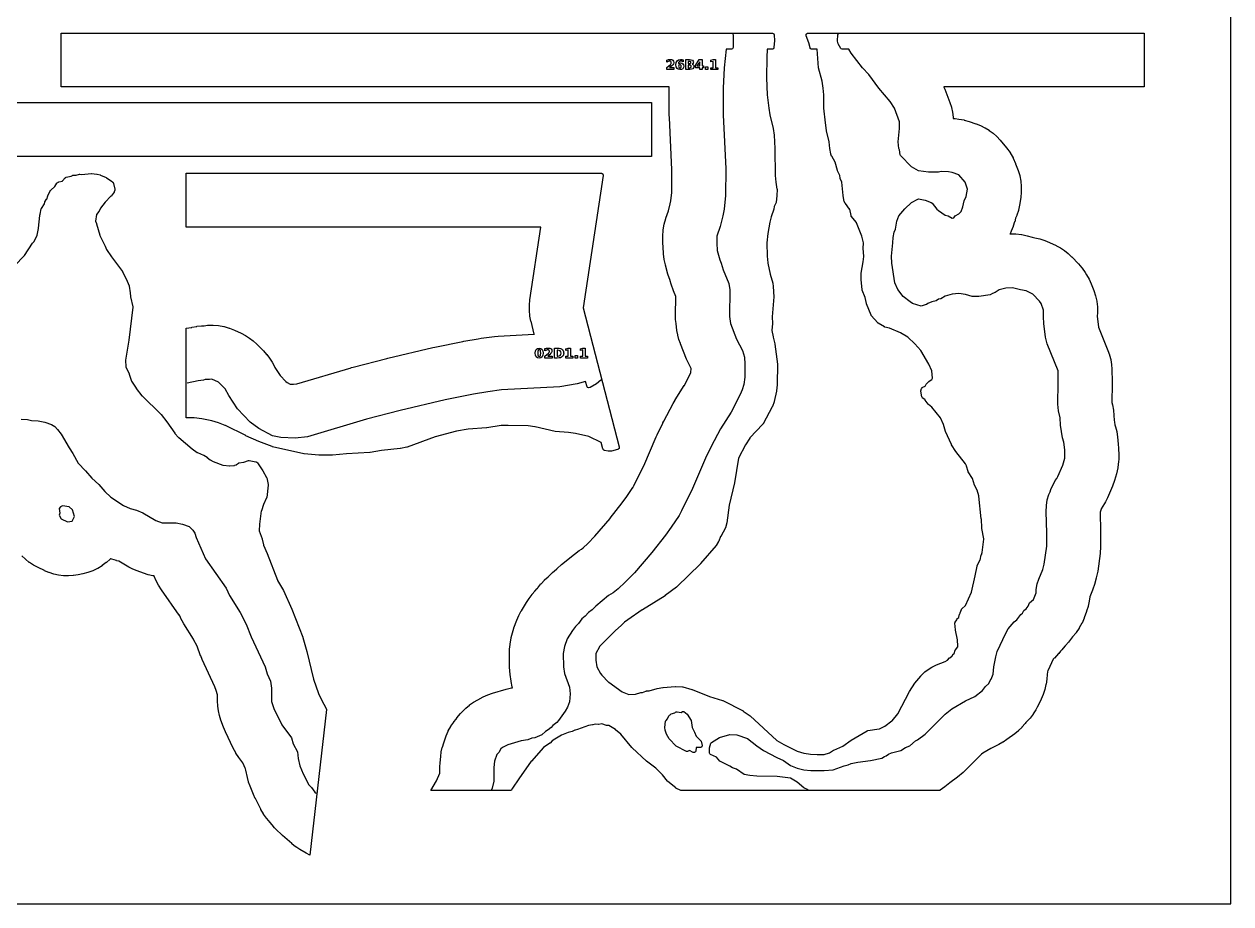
# Model space of a CAD drawing. Header units: millimetres. Extents: x 0 to 841, y 0 to 594.
# Drawn here: x 392.9 to 841, y 0 to 326.8 of the extents above; entities that cross this region are included whole.
import ezdxf

# ---------------------------------------------------------------- set-up
doc = ezdxf.new("R2010")
doc.units = ezdxf.units.MM
for name, color, linetype in [('CUT', 1, 'Continuous'), ('ENGRAVE', 5, 'Continuous'), ('SHEET_EDGE_DO_NOT_CUT', 8, 'Continuous')]:
    doc.layers.add(name, color=color, linetype=linetype)

msp = doc.modelspace()

# ---------------------------------------------------------------- linework, layer by layer
at = {"layer": 'CUT'}
for points in [[(634.93, 43.02), (634.89, 43.05), (634.84, 43.08), (631.9, 45.45), (631.85, 45.49), (631.82, 45.53), (629.94, 47.92), (629.92, 47.94), (627.48, 50.35), (627.45, 50.37), (624.05, 53.05), (624.02, 53.07), (618.65, 57.98), (618.6, 58.03), (614.42, 63.03), (614.42, 63.04), (614.41, 63.05), (612.47, 64.7), (612.46, 64.71), (612.45, 64.71), (609.96, 66.24), (609.95, 66.25), (609.94, 66.25), (609.25, 66.29), (609.2, 66.29), (609.16, 66.3), (609.12, 66.31), (607.46, 66.86), (607.45, 66.86), (607.44, 66.86), (606.36, 66.68), (606.3, 66.67), (606.24, 66.67), (604.96, 66.75), (604.95, 66.75), (604.94, 66.75), (604.07, 66.48), (604.03, 66.47), (603.98, 66.46), (602.47, 66.28), (602.45, 66.28), (602.44, 66.27), (598.41, 64.74), (598.37, 64.73), (598.32, 64.72), (597.46, 64.57), (597.45, 64.57), (597.44, 64.56), (596.46, 64.09), (596.42, 64.07), (596.38, 64.06), (594.94, 63.67), (594.91, 63.66), (592.44, 62.65), (592.41, 62.63), (589.97, 61.21), (589.95, 61.2), (589.03, 60.55), (589.02, 60.54), (589.01, 60.53), (588.23, 59.72), (588.19, 59.69), (588.15, 59.66), (585.81, 58.05), (585.8, 58.04), (585.79, 58.03), (581.24, 53.03), (581.22, 53.01), (576.54, 46.45), (576.54, 46.44), (574.29, 43.04), (574.28, 43.02), (573.8, 42.12), (543.91, 42.12), (546.03, 45.72), (546.04, 45.74), (547.28, 48.61), (547.29, 48.62), (547.29, 48.64), (547.3, 50.83), (547.31, 50.85), (547.38, 52.37), (547.38, 52.39), (547.57, 54.69), (547.58, 54.71), (547.8, 56.42), (547.81, 56.46), (548.18, 58.13), (548.19, 58.17), (548.7, 59.82), (548.71, 59.84), (549.63, 62.37), (549.64, 62.39), (550.39, 64.18), (550.41, 64.22), (551.33, 65.92), (551.36, 65.96), (552.44, 67.55), (552.47, 67.59), (553.29, 68.58), (553.31, 68.6), (553.58, 69.03), (553.61, 69.08), (554.88, 70.69), (554.92, 70.73), (556.36, 72.22), (556.38, 72.23), (556.88, 72.7), (556.9, 72.72), (558.27, 73.87), (558.31, 73.9), (559.77, 74.92), (559.81, 74.95), (561.37, 75.84), (561.39, 75.85), (563.34, 76.85), (563.36, 76.86), (565.04, 77.62), (565.09, 77.63), (566.83, 78.23), (566.85, 78.24), (571.84, 79.7), (571.87, 79.7), (573.92, 80.19), (573.94, 80.19), (574.24, 80.24), (574.25, 80.25), (574.24, 80.26), (574.14, 80.59), (574.13, 80.64), (573.73, 82.65), (573.72, 82.68), (573.36, 85.17), (573.36, 85.21), (573.15, 87.87), (573.15, 87.91), (573.11, 92.87), (573.11, 92.89), (573.17, 94.62), (573.17, 94.67), (573.38, 96.38), (573.39, 96.41), (573.8, 98.87), (573.81, 98.89), (574.2, 100.68), (574.21, 100.72), (574.76, 102.47), (574.77, 102.49), (575.82, 105.33), (575.83, 105.36), (576.58, 107.12), (576.6, 107.16), (577.52, 108.84), (577.54, 108.86), (579.43, 111.96), (579.44, 111.98), (580.43, 113.44), (580.45, 113.46), (581.56, 114.96), (581.58, 114.98), (582.49, 116.12), (582.52, 116.15), (583.46, 117.16), (583.48, 117.19), (583.65, 117.42), (583.66, 117.44), (584.82, 118.91), (584.85, 118.94), (586.13, 120.28), (586.16, 120.32), (587.49, 121.47), (587.51, 121.49), (587.67, 121.66), (587.69, 121.68), (589.05, 123.04), (589.09, 123.07), (590.58, 124.28), (590.6, 124.3), (590.61, 124.31), (590.62, 124.32), (590.63, 124.32), (590.8, 124.5), (590.82, 124.52), (592.44, 126), (592.46, 126.02), (597.23, 129.94), (597.26, 129.96), (598.96, 131.22), (598.99, 131.23), (599.81, 131.77), (599.83, 131.79), (600.45, 132.28), (600.46, 132.29), (602.19, 133.87), (602.2, 133.88), (604.83, 136.54), (604.84, 136.55), (610.49, 143.2), (610.5, 143.21), (615.02, 148.97), (615.02, 148.98), (616.72, 151.33), (616.72, 151.34), (618.98, 154.67), (618.99, 154.7), (619.23, 155.13), (619.23, 155.14), (622.96, 162.71), (622.96, 162.72), (627.58, 173.44), (627.58, 173.45), (627.95, 174.24), (627.95, 174.25), (630.06, 178.62), (630.07, 178.63), (630.42, 179.31), (630.42, 179.32), (633.89, 185.83), (633.9, 185.84), (634.66, 187.15), (634.67, 187.17), (638.05, 192.5), (638.07, 192.52), (640.52, 197.34), (640.52, 197.35), (640.52, 197.36), (640.54, 198.9), (640.54, 198.91), (640.53, 198.92), (639.57, 200.85), (639.56, 200.87), (638.89, 202.36), (638.88, 202.37), (636.59, 208.08), (636.58, 208.1), (636.03, 209.65), (636.02, 209.69), (635.61, 211.28), (635.6, 211.32), (635.32, 212.94), (635.31, 212.96), (634.97, 215.61), (634.97, 215.63), (634.83, 217.07), (634.83, 217.11), (634.8, 218.56), (634.8, 218.58), (634.93, 225.58), (634.93, 225.59), (634.92, 225.6), (634.02, 227.74), (634.01, 227.77), (633.17, 230.2), (633.16, 230.24), (632.83, 231.45), (632.82, 231.48), (632.79, 231.55), (632.78, 231.58), (631.98, 233.85), (631.97, 233.88), (631.01, 237.31), (631.01, 237.34), (630.56, 239.32), (630.55, 239.37), (630.31, 241.4), (630.31, 241.42), (630.13, 244.06), (630.13, 244.08), (630.09, 245.41), (630.09, 245.42), (630.09, 248.05), (630.09, 248.08), (630.22, 250.27), (630.22, 250.32), (630.59, 252.47), (630.6, 252.52), (631.21, 254.63), (631.22, 254.66), (632.18, 257.4), (632.18, 257.42), (632.82, 259.97), (632.82, 259.98), (633.06, 261.13), (633.06, 261.16), (633.39, 264.23), (633.39, 264.26), (633.47, 272.66), (633.47, 272.67), (632.51, 292.05), (632.51, 292.06), (632.48, 292.96), (632.48, 292.97), (632.44, 302.94), (632.44, 302.95), (632.45, 303.43), (632.45, 303.44), (632.44, 303.44), (406.62, 303.44), (406.62, 323.44), (670.59, 323.44), (670.65, 323.44), (670.7, 323.43), (670.75, 323.41), (671.01, 323.32), (671.06, 323.3), (671.11, 323.28), (671.15, 323.25), (671.19, 323.22), (671.23, 323.18), (671.26, 323.14), (671.29, 323.1), (671.32, 323.06), (671.34, 323.02), (671.36, 322.97), (671.39, 322.86), (671.41, 322.82), (671.42, 322.77), (671.42, 322.72), (671.51, 320.69), (671.51, 320.64), (671.33, 318.07), (671.33, 318.02), (671.32, 317.98), (671.31, 317.93), (671.29, 317.89), (671.27, 317.85), (671.24, 317.81), (671.18, 317.73), (671.15, 317.69), (671.12, 317.65), (671.08, 317.62), (671.04, 317.59), (670.99, 317.56), (670.87, 317.51), (670.83, 317.49), (670.79, 317.47), (670.75, 317.46), (670.7, 317.46), (670.66, 317.46), (668.84, 317.44), (668.83, 317.44), (668.82, 317.43), (668.64, 314.35), (668.64, 314.34), (668.6, 306.9), (668.6, 306.89), (668.84, 300.57), (668.84, 300.55), (669.41, 295.56), (669.41, 295.55), (669.84, 293.04), (669.84, 293.02), (670.99, 288.09), (671, 288.05), (671.37, 285.53), (671.37, 285.49), (671.66, 280.54), (671.66, 280.51), (671.73, 270.57), (671.73, 270.55), (671.99, 268.07), (671.99, 268.05), (672.46, 265.52), (672.47, 265.47), (672.47, 265.42), (672.46, 263.03), (672.46, 262.97), (672.19, 260.66), (672.18, 260.61), (672.17, 260.56), (672.15, 260.51), (671.47, 259.04), (671.47, 259.03), (671.46, 259.02), (671.3, 258.08), (671.29, 258.04), (671.28, 258), (670.31, 255.23), (670.3, 255.2), (669.82, 253.18), (669.82, 253.17), (669.01, 249.03), (669, 249), (668.72, 245.54), (668.72, 245.51), (668.78, 240.57), (668.79, 240.55), (669.07, 238.07), (669.08, 238.05), (669.95, 233.92), (669.95, 233.9), (670.92, 230.58), (670.93, 230.54), (670.93, 230.5), (671.08, 229.4), (671.08, 229.36), (671.28, 225.52), (671.28, 225.45), (670.61, 218.09), (670.61, 218.05), (670.73, 215.53), (670.73, 215.47), (670.57, 213.06), (670.57, 213.04), (670.57, 213.03), (670.99, 210.57), (671, 210.55), (671.66, 208.02), (671.68, 207.96), (672.59, 200.53), (672.59, 200.46), (672.56, 192.91), (672.56, 192.84), (672.25, 190.53), (672.24, 190.49), (671.38, 186.6), (671.36, 186.54), (670.73, 184.73), (670.71, 184.69), (670.7, 184.66), (667.28, 178.34), (667.26, 178.3), (667.23, 178.27), (667.21, 178.24), (662.36, 173.05), (662.35, 173.04), (662.34, 173.03), (660.73, 170.54), (660.72, 170.51), (658.18, 165.55), (658.17, 165.54), (658.17, 165.53), (656.64, 156.4), (656.63, 156.37), (654.71, 148.07), (654.71, 148.05), (653.88, 141.59), (653.87, 141.55), (653.86, 141.51), (653.34, 139.72), (653.32, 139.67), (653.29, 139.62), (651.55, 136.5), (651.53, 136.47), (650.83, 134.71), (650.82, 134.67), (650.8, 134.64), (649.89, 133.16), (649.87, 133.12), (649.84, 133.09), (644.07, 126.4), (644.05, 126.37), (635.25, 117.72), (635.2, 117.67), (630.98, 114.5), (630.94, 114.47), (622.46, 109.23), (622.45, 109.22), (617.1, 105.54), (617.09, 105.54), (615.85, 104.66), (615.84, 104.65), (615.83, 104.64), (614.59, 103.38), (614.55, 103.35), (612.45, 101.6), (612.43, 101.58), (606.61, 95.55), (606.6, 95.54), (606.6, 95.53), (605.25, 93.05), (605.24, 93.04), (605.24, 93.03), (605.14, 90.56), (605.14, 90.54), (605.15, 90.53), (605.61, 88.05), (605.61, 88.04), (605.62, 88.03), (606.96, 85.57), (606.96, 85.56), (606.97, 85.55), (607.43, 84.98), (607.45, 84.96), (609.94, 82.34), (609.95, 82.34), (609.96, 82.33), (614.94, 78.72), (614.95, 78.72), (614.96, 78.71), (617.44, 77.79), (617.45, 77.78), (617.46, 77.78), (619.94, 77.86), (619.95, 77.86), (619.96, 77.86), (621.9, 78.47), (621.94, 78.48), (621.98, 78.48), (622.02, 78.49), (622.44, 78.51), (622.45, 78.51), (622.46, 78.51), (623.79, 79.05), (623.83, 79.07), (623.88, 79.08), (623.93, 79.09), (624.96, 79.17), (624.97, 79.17), (624.98, 79.18), (627.96, 80.04), (628.01, 80.05), (630.08, 80.43), (630.13, 80.43), (634.66, 80.75), (634.72, 80.75), (637.39, 80.61), (637.45, 80.61), (637.51, 80.59), (640.87, 79.59), (640.91, 79.58), (647.43, 77.09), (647.45, 77.08), (652.23, 75.55), (652.27, 75.54), (652.31, 75.52), (659.87, 71.68), (659.93, 71.64), (662.46, 69.88), (662.51, 69.84), (672.43, 60.73), (672.44, 60.72), (672.45, 60.71), (674.95, 59.25), (674.97, 59.24), (679.96, 56.76), (679.97, 56.75), (679.98, 56.75), (682.46, 56), (682.49, 55.99), (684.92, 55.62), (684.94, 55.61), (687.42, 55.47), (687.45, 55.47), (689.94, 55.54), (689.95, 55.54), (689.97, 55.54), (691.9, 56.08), (691.91, 56.08), (691.92, 56.09), (693.48, 57.04), (693.54, 57.07), (696.93, 58.55), (696.94, 58.55), (696.95, 58.56), (699.96, 60.8), (700.01, 60.83), (705.99, 64.28), (706.03, 64.3), (706.07, 64.32), (706.11, 64.33), (706.16, 64.34), (710.45, 65.03), (710.46, 65.03), (710.47, 65.03), (712.45, 65.97), (712.47, 65.98), (712.48, 65.98), (715.16, 68.03), (715.17, 68.04), (715.18, 68.05), (717.28, 70.53), (717.29, 70.54), (717.3, 70.55), (721.61, 78.9), (721.64, 78.94), (723.59, 81.93), (723.63, 81.97), (725.87, 84.64), (725.9, 84.67), (727.42, 86.2), (727.45, 86.24), (727.49, 86.27), (729.96, 87.93), (730.01, 87.96), (731.69, 88.82), (731.75, 88.85), (734.94, 90.02), (734.95, 90.02), (734.96, 90.03), (735.77, 90.52), (735.78, 90.53), (735.79, 90.54), (736.5, 91.36), (736.55, 91.4), (736.59, 91.44), (737.44, 92.04), (737.45, 92.05), (737.46, 92.06), (737.77, 92.6), (737.8, 92.63), (737.82, 92.67), (737.86, 92.7), (737.89, 92.73), (738.27, 93.03), (738.28, 93.04), (738.28, 93.05), (738.66, 94.19), (738.68, 94.23), (738.7, 94.28), (738.73, 94.32), (739.6, 95.53), (739.61, 95.54), (739.61, 95.55), (739.63, 95.82), (739.63, 95.85), (739.51, 98), (739.51, 98.03), (738.78, 101.72), (738.77, 101.77), (738.56, 104.31), (738.55, 104.36), (738.56, 104.41), (738.57, 104.46), (738.58, 104.5), (738.6, 104.55), (738.62, 104.59), (738.64, 104.64), (739.26, 105.53), (739.26, 105.54), (739.27, 105.55), (739.38, 105.91), (739.39, 105.96), (739.42, 106), (739.44, 106.05), (739.47, 106.08), (739.5, 106.12), (739.54, 106.15), (739.58, 106.18), (739.94, 106.42), (739.95, 106.43), (739.95, 106.44), (740.24, 107.56), (740.25, 107.61), (740.28, 107.66), (740.3, 107.71), (740.52, 108.03), (740.53, 108.04), (740.53, 108.05), (740.95, 109.34), (740.97, 109.38), (740.99, 109.43), (741.01, 109.47), (741.04, 109.51), (741.08, 109.55), (742.44, 110.84), (742.45, 110.85), (742.45, 110.86), (744.69, 115.78), (744.7, 115.79), (744.7, 115.81), (746.1, 121.88), (746.1, 121.89), (746.74, 125.43), (746.75, 125.48), (746.76, 125.52), (746.78, 125.57), (747.84, 127.63), (747.85, 127.64), (747.85, 127.66), (748.33, 129.62), (748.34, 129.66), (748.35, 129.69), (748.7, 130.53), (748.7, 130.54), (748.71, 130.55), (749.3, 135.53), (749.3, 135.54), (749.3, 135.55), (748.54, 139.47), (748.53, 139.54), (748.34, 143.04), (748.33, 143.06), (747.45, 151.5), (747.45, 151.52), (747.45, 151.53), (746.78, 153.71), (746.77, 153.72), (746.77, 153.73), (745.83, 155.5), (745.81, 155.54), (745.79, 155.59), (745.06, 158.03), (745.06, 158.04), (745.05, 158.05), (743.48, 160.45), (743.46, 160.49), (743.44, 160.54), (743.42, 160.58), (742.84, 162.64), (742.84, 162.65), (742.83, 162.66), (742.45, 163.4), (742.45, 163.41), (742.44, 163.42), (738.84, 167.98), (738.81, 168.03), (737.3, 170.55), (737.27, 170.6), (735.01, 175.43), (734.99, 175.48), (734.98, 175.52), (734.35, 178.03), (734.34, 178.04), (734.34, 178.05), (733.2, 180.53), (733.19, 180.54), (733.19, 180.55), (729.97, 184.45), (729.96, 184.46), (729.95, 184.47), (728.67, 185.48), (728.64, 185.51), (728.6, 185.54), (728.57, 185.58), (727.46, 187.15), (727.45, 187.16), (727.44, 187.17), (726.57, 187.86), (726.53, 187.89), (726.5, 187.92), (726.48, 187.96), (726.45, 187.99), (726.35, 188.17), (726.33, 188.21), (726.31, 188.25), (726.29, 188.29), (726.28, 188.34), (725.92, 190.4), (725.91, 190.45), (725.91, 190.51), (725.92, 190.56), (725.93, 190.61), (726.15, 191.44), (726.17, 191.49), (726.19, 191.53), (726.21, 191.58), (726.24, 191.62), (726.27, 191.65), (726.42, 191.8), (726.45, 191.84), (726.49, 191.87), (726.53, 191.89), (726.57, 191.92), (727.44, 192.31), (727.45, 192.31), (727.46, 192.32), (727.91, 193.06), (727.94, 193.11), (727.98, 193.15), (728.88, 194.05), (728.91, 194.08), (728.95, 194.11), (729.94, 194.78), (729.95, 194.79), (729.96, 194.8), (730.23, 195.24), (730.24, 195.25), (730.24, 195.26), (729.95, 198.03), (729.95, 198.04), (729.95, 198.05), (728.85, 200.51), (728.84, 200.53), (725.9, 205.53), (725.9, 205.54), (725.89, 205.55), (723.66, 208.04), (723.65, 208.06), (721.1, 210.53), (721.1, 210.54), (721.09, 210.55), (718.38, 212.11), (718.34, 212.12), (714.22, 213.79), (714.19, 213.8), (712.49, 214.26), (712.44, 214.27), (712.4, 214.29), (712.37, 214.31), (709.98, 215.68), (709.94, 215.71), (709.89, 215.75), (709.85, 215.79), (707.49, 218.54), (707.46, 218.59), (707.43, 218.63), (707.41, 218.68), (705.69, 222.93), (705.67, 222.97), (705.66, 223.02), (705.23, 225.25), (705.22, 225.27), (705.22, 225.28), (704.12, 228.01), (704.1, 228.06), (704.09, 228.11), (704.09, 228.15), (703.76, 231.74), (703.76, 231.78), (703.72, 234.23), (703.72, 234.28), (703.73, 234.33), (704.51, 238.44), (704.52, 238.47), (704.69, 240.52), (704.69, 240.53), (704.69, 240.54), (704.5, 243.42), (704.5, 243.48), (704.59, 245.55), (704.59, 245.56), (704.58, 245.57), (704.01, 248.03), (704.01, 248.04), (704.01, 248.05), (702.03, 253.03), (702.03, 253.04), (702.02, 253.05), (700.06, 255.45), (700.04, 255.48), (700.01, 255.53), (699.99, 255.57), (699.97, 255.61), (699.96, 255.66), (699.45, 258.03), (699.45, 258.04), (699.44, 258.05), (697.88, 260.1), (697.85, 260.13), (697.83, 260.16), (697.5, 260.77), (697.48, 260.81), (697.47, 260.86), (697.45, 260.91), (697, 263.06), (696.99, 263.12), (696.59, 268.03), (696.59, 268.04), (696.58, 268.05), (695.96, 269.47), (695.95, 269.52), (695.93, 269.57), (695.92, 269.62), (695.82, 270.53), (695.82, 270.54), (695.82, 270.55), (694.97, 272.31), (694.95, 272.35), (694.94, 272.39), (694.04, 275.53), (694.04, 275.54), (694.03, 275.55), (692.77, 277.71), (692.75, 277.75), (692.73, 277.79), (692.47, 278.52), (692.45, 278.55), (692.44, 278.59), (692.05, 280.56), (692.05, 280.61), (691.82, 283.05), (691.81, 283.09), (690.81, 287.2), (690.8, 287.25), (690.44, 290.06), (690.44, 290.07), (689.91, 295.53), (689.9, 295.58), (689.9, 300.51), (689.89, 300.54), (689.64, 303.02), (689.64, 303.04), (689.19, 305.55), (689.19, 305.57), (687.89, 310.5), (687.88, 310.54), (687.87, 310.59), (687.32, 317.43), (687.32, 317.44), (687.31, 317.44), (685.45, 317.45), (685.4, 317.45), (685.36, 317.45), (685.32, 317.46), (685.27, 317.48), (685.11, 317.54), (685.07, 317.55), (685.03, 317.58), (684.99, 317.6), (684.96, 317.63), (684.92, 317.66), (684.88, 317.71), (684.85, 317.74), (684.82, 317.78), (684.8, 317.83), (684.78, 317.87), (684.76, 317.92), (684.25, 319.82), (684.24, 319.84), (683.31, 322.41), (683.3, 322.46), (683.29, 322.51), (683.28, 322.55), (683.28, 322.6), (683.29, 322.8), (683.3, 322.85), (683.31, 322.9), (683.32, 322.95), (683.34, 323), (683.37, 323.04), (683.43, 323.14), (683.46, 323.18), (683.49, 323.22), (683.53, 323.26), (683.58, 323.29), (683.64, 323.33), (683.69, 323.36), (683.73, 323.38), (683.78, 323.39), (683.82, 323.41), (683.96, 323.43), (684.01, 323.44), (684.06, 323.44), (808.84, 323.44), (808.84, 303.43), (734.41, 303.43), (734.39, 303.43), (734.4, 303.42), (734.74, 302.64), (734.75, 302.62), (736.63, 297.64), (736.64, 297.62), (737.21, 295.89), (737.22, 295.85), (737.62, 294.08), (737.63, 294.04), (737.86, 292.24), (737.87, 292.19), (737.88, 291.79), (737.88, 291.78), (737.89, 291.78), (738.67, 291.7), (738.68, 291.7), (739.99, 291.53), (740.01, 291.52), (741.93, 291.18), (741.97, 291.17), (743.84, 290.64), (743.87, 290.63), (746.34, 289.8), (746.36, 289.79), (748.04, 289.13), (748.08, 289.12), (749.68, 288.32), (749.72, 288.29), (751.24, 287.35), (751.28, 287.33), (752.7, 286.25), (752.74, 286.22), (754.06, 285.02), (754.09, 284.99), (755.3, 283.66), (755.32, 283.64), (757.64, 280.86), (757.66, 280.84), (758.99, 279.04), (759.02, 278.99), (760.13, 277.07), (760.15, 277.02), (761.05, 274.97), (761.06, 274.95), (761.97, 272.47), (761.98, 272.45), (762.58, 270.53), (762.59, 270.48), (762.99, 268.51), (762.99, 268.46), (763.19, 266.47), (763.19, 266.42), (763.18, 264.41), (763.17, 264.36), (762.95, 262.36), (762.95, 262.33), (762.5, 259.55), (762.49, 259.53), (762.09, 257.65), (762.08, 257.6), (761.5, 255.78), (761.49, 255.73), (761.06, 254.75), (761.06, 254.74), (761.06, 254.73), (760.72, 253.35), (760.71, 253.31), (760.15, 251.68), (760.14, 251.66), (759.44, 249.88), (759.43, 249.86), (758.99, 248.86), (758.98, 248.85), (758.99, 248.85), (759, 248.85), (759.02, 248.85), (761.13, 248.84), (761.19, 248.84), (763.27, 248.6), (763.32, 248.59), (765.38, 248.13), (765.41, 248.12), (767.24, 247.61), (767.27, 247.6), (768.2, 247.45), (768.23, 247.44), (770.06, 247.05), (770.11, 247.04), (771.88, 246.47), (771.93, 246.45), (773.65, 245.72), (773.67, 245.71), (776.17, 244.5), (776.19, 244.49), (777.72, 243.67), (777.75, 243.64), (779.2, 242.69), (779.23, 242.67), (780.58, 241.59), (780.62, 241.56), (781.88, 240.36), (781.89, 240.35), (784.37, 237.76), (784.39, 237.74), (785.71, 236.22), (785.74, 236.18), (786.89, 234.54), (786.91, 234.51), (787.43, 233.68), (787.44, 233.66), (788.35, 232.06), (788.37, 232.02), (789.12, 230.34), (789.13, 230.32), (790.1, 227.84), (790.1, 227.82), (790.75, 225.89), (790.76, 225.84), (791.2, 223.86), (791.2, 223.81), (791.43, 221.81), (791.44, 221.75), (791.46, 219.72), (791.46, 219.69), (791.39, 218.14), (791.39, 218.12), (791.43, 217.29), (791.43, 217.27), (791.81, 214.28), (791.81, 214.27), (791.81, 214.26), (795.34, 205.58), (795.35, 205.56), (795.94, 203.89), (795.95, 203.85), (796.39, 202.15), (796.4, 202.1), (796.68, 200.37), (796.68, 200.32), (796.81, 198.56), (796.81, 198.54), (796.92, 194.07), (796.92, 194.06), (796.92, 193.17), (796.92, 193.15), (796.79, 186.25), (796.79, 186.24), (796.79, 186.22), (797.01, 185.35), (797.01, 185.32), (797.39, 183.38), (797.4, 183.33), (797.58, 181.36), (797.58, 181.34), (797.64, 179.74), (797.64, 179.71), (797.76, 178.97), (797.76, 178.96), (797.96, 177.95), (797.97, 177.92), (798.17, 177.24), (798.18, 177.22), (798.63, 175.42), (798.64, 175.37), (798.92, 173.54), (798.92, 173.52), (799.21, 170.78), (799.21, 170.76), (799.31, 169.29), (799.31, 169.27), (799.39, 166.72), (799.39, 166.7), (799.36, 165), (799.36, 164.98), (799.33, 164.41), (799.33, 164.38), (799.06, 162.08), (799.05, 162.02), (798.51, 159.76), (798.5, 159.73), (797.76, 157.26), (797.75, 157.23), (797.01, 155.19), (797, 155.17), (795.17, 150.87), (795.16, 150.85), (794.46, 149.37), (794.45, 149.36), (794.11, 148.72), (794.1, 148.69), (792.89, 146.71), (792.87, 146.67), (792.87, 146.67), (792.85, 146.65), (792.85, 146.64), (792.84, 146.62), (792.83, 146.6), (792.43, 145.44), (792.43, 145.43), (792.43, 145.42), (792.64, 138.46), (792.64, 138.45), (792.65, 137.72), (792.65, 137.71), (792.61, 132.73), (792.61, 132.7), (792.44, 130.19), (792.43, 130.16), (791.55, 123.58), (791.54, 123.55), (791.04, 121.06), (791.03, 121.03), (790.51, 119.09), (790.5, 119.06), (789.63, 116.52), (789.62, 116.49), (788.58, 114.03), (788.58, 114.02), (788.58, 114), (788.42, 112.48), (788.41, 112.43), (788.03, 110.57), (788.01, 110.52), (787.44, 108.69), (787.44, 108.66), (786.54, 106.21), (786.53, 106.18), (785.73, 104.3), (785.71, 104.25), (784.73, 102.48), (784.7, 102.43), (783.54, 100.77), (783.51, 100.73), (782.19, 99.21), (782.18, 99.2), (781.47, 98.21), (781.46, 98.19), (780.7, 97.23), (780.69, 97.21), (779.63, 95.97), (779.6, 95.94), (779.51, 95.85), (779.51, 95.85), (779.5, 95.84), (779.41, 95.71), (779.38, 95.67), (778.2, 94.31), (778.17, 94.28), (777.73, 93.85), (777.71, 93.83), (777.06, 93.02), (777.04, 93), (775.48, 91.28), (775.44, 91.24), (775.04, 90.89), (775.03, 90.88), (775.03, 90.87), (773.1, 86.84), (773.09, 86.83), (773.09, 86.82), (772.79, 85.29), (772.79, 85.26), (772.63, 83.49), (772.63, 83.46), (772.36, 81.57), (772.35, 81.52), (771.91, 79.68), (771.9, 79.63), (771.27, 77.83), (771.26, 77.8), (770.56, 76.06), (770.55, 76.04), (769.82, 74.44), (769.8, 74.4), (769.05, 73.07), (769.04, 73.06), (768.57, 72.11), (768.54, 72.07), (767.58, 70.53), (767.55, 70.49), (766.45, 69.04), (766.42, 69), (765.17, 67.65), (765.16, 67.64), (764.92, 67.4), (764.9, 67.38), (764.57, 66.96), (764.56, 66.95), (763.42, 65.6), (763.39, 65.57), (762.13, 64.34), (762.1, 64.31), (760.73, 63.19), (760.72, 63.18), (757.87, 61.06), (757.85, 61.05), (756.4, 60.06), (756.36, 60.03), (754.82, 59.18), (754.8, 59.17), (751.89, 57.73), (751.88, 57.72), (748.85, 55.97), (748.84, 55.97), (748.84, 55.96), (748.37, 55.58), (748.35, 55.56), (741.56, 48.83), (741.54, 48.81), (739.53, 47.07), (739.51, 47.05), (736.7, 44.93), (736.68, 44.91), (735.37, 44.02), (735.35, 44), (734.75, 43.5), (734.73, 43.48), (733.1, 42.23), (733.06, 42.2), (732.93, 42.12), (636.72, 42.12), (634.93, 43.02)], [(607.11, 271.41), (607.16, 271.41), (607.21, 271.4), (607.35, 271.38), (607.39, 271.37), (607.44, 271.35), (607.48, 271.33), (607.52, 271.31), (607.57, 271.28), (607.61, 271.25), (607.65, 271.21), (607.68, 271.17), (607.72, 271.13), (607.74, 271.08), (607.83, 270.91), (607.85, 270.86), (607.87, 270.81), (607.88, 270.76), (607.89, 270.71), (607.89, 270.66), (607.88, 270.61), (600.48, 221.42), (600.48, 221.41), (600.48, 221.4), (613.84, 169.72), (613.85, 169.67), (613.86, 169.62), (613.86, 169.47), (613.86, 169.42), (613.86, 169.37), (613.85, 169.32), (613.83, 169.27), (613.81, 169.22), (613.8, 169.17), (613.77, 169.13), (613.75, 169.09), (613.72, 169.06), (613.69, 169.02), (613.65, 168.99), (613.44, 168.83), (613.4, 168.8), (613.35, 168.77), (613.3, 168.75), (613.25, 168.74), (610.96, 168.19), (610.9, 168.18), (610.85, 168.18), (609.9, 168.16), (609.85, 168.16), (609.8, 168.17), (608.37, 168.45), (608.32, 168.46), (608.27, 168.48), (608.23, 168.5), (608.18, 168.53), (608.1, 168.59), (608.06, 168.62), (608.03, 168.65), (607.99, 168.69), (607.96, 168.73), (607.9, 168.84), (607.87, 168.88), (607.85, 168.93), (607.84, 168.98), (607.21, 171.39), (607.21, 171.41), (607.19, 171.41), (602.59, 173.56), (602.58, 173.56), (602.57, 173.57), (597.61, 174.78), (597.59, 174.78), (595.08, 175.13), (595.06, 175.13), (590.13, 175.43), (590.08, 175.44), (590.04, 175.44), (582.61, 177.19), (582.59, 177.2), (580.12, 177.55), (580.09, 177.56), (572.58, 177.75), (572.56, 177.75), (570.08, 177.64), (570.05, 177.64), (564.69, 176.8), (564.65, 176.79), (557.74, 176.29), (557.72, 176.28), (553.46, 175.57), (553.44, 175.56), (545.56, 173.43), (545.53, 173.43), (535.13, 169.61), (535.08, 169.6), (535.04, 169.59), (532.62, 169.18), (532.59, 169.18), (525.59, 168.44), (525.57, 168.43), (521.35, 167.63), (521.28, 167.62), (512.6, 167.17), (512.59, 167.17), (507.39, 166.67), (507.35, 166.66), (502.36, 166.63), (502.31, 166.63), (496.82, 167.17), (496.76, 167.18), (485.07, 169.82), (485, 169.84), (480.08, 171.69), (480.04, 171.71), (475.26, 173.91), (475.25, 173.92), (467.61, 177.74), (467.59, 177.75), (465.11, 178.72), (465.09, 178.72), (462.58, 179.45), (462.56, 179.45), (458.84, 180.17), (458.82, 180.18), (455.99, 180.49), (455.97, 180.5), (453.12, 180.53), (453.12, 213.81), (455.01, 214.1), (455.04, 214.11), (455.18, 214.15), (455.22, 214.16), (456.98, 214.52), (457.02, 214.53), (458.8, 214.72), (458.85, 214.72), (459.77, 214.74), (459.8, 214.74), (460.97, 214.9), (461.02, 214.9), (463.03, 214.96), (463.08, 214.95), (465.08, 214.8), (465.13, 214.8), (467.11, 214.44), (467.16, 214.43), (469.09, 213.87), (469.13, 213.86), (471.01, 213.1), (471.03, 213.09), (473.51, 211.94), (473.53, 211.93), (475.06, 211.13), (475.1, 211.11), (476.55, 210.19), (476.58, 210.16), (477.94, 209.11), (477.98, 209.09), (479.25, 207.92), (479.27, 207.9), (481.74, 205.42), (481.75, 205.4), (482.93, 204.11), (482.96, 204.08), (484.01, 202.7), (484.03, 202.66), (484.96, 201.18), (484.97, 201.16), (486.03, 199.3), (486.04, 199.28), (487.99, 196.28), (488, 196.27), (488.01, 196.26), (490.11, 194), (490.12, 193.99), (490.13, 193.98), (490.56, 193.67), (490.59, 193.65), (491.64, 193.1), (491.65, 193.1), (491.66, 193.1), (492.91, 193.04), (492.92, 193.04), (492.93, 193.04), (494.18, 193.17), (494.19, 193.17), (494.2, 193.18), (514.37, 199.17), (514.38, 199.18), (515.02, 199.35), (515.02, 199.36), (527.53, 202.62), (527.53, 202.63), (528, 202.74), (528.01, 202.74), (544.71, 206.68), (544.71, 206.68), (545.39, 206.83), (545.4, 206.83), (555.82, 208.89), (555.82, 208.9), (556.17, 208.96), (556.17, 208.96), (561.52, 209.93), (561.54, 209.93), (562.56, 210.08), (562.58, 210.09), (567.58, 210.72), (567.6, 210.72), (568.96, 210.84), (568.98, 210.84), (582.35, 211.6), (582.36, 211.6), (582.35, 211.61), (581.12, 216.41), (581.11, 216.43), (580.72, 218.36), (580.71, 218.41), (580.51, 220.36), (580.51, 220.41), (580.51, 222.36), (580.51, 222.41), (580.7, 224.37), (580.71, 224.4), (584.77, 251.4), (584.77, 251.41), (584.76, 251.41), (453.12, 251.41), (453.12, 271.41), (607.11, 271.41)]]:
    msp.add_lwpolyline(points, close=True, dxfattribs=at)
for points in [[(317.26, 297.62), (625.84, 297.62), (625.84, 277.62), (223.62, 277.62)], [(385.64, 233.16), (393.04, 240.86), (393.04, 240.87), (393.05, 240.88), (396.03, 245.42), (396.06, 245.46), (396.09, 245.5), (396.63, 246.04), (396.64, 246.05), (396.65, 246.06), (397.68, 248.42), (397.68, 248.43), (397.68, 248.44), (398.19, 250.91), (398.2, 250.94), (398.69, 255.73), (398.7, 255.78), (398.72, 255.83), (398.73, 255.88), (398.89, 256.22), (398.89, 256.24), (398.9, 256.25), (399.26, 258.16), (399.28, 258.21), (399.29, 258.25), (399.31, 258.29), (399.34, 258.34), (400.4, 259.98), (400.41, 259.99), (400.41, 260), (400.53, 260.63), (400.54, 260.68), (400.56, 260.73), (400.58, 260.78), (400.61, 260.82), (401.26, 261.73), (401.27, 261.74), (401.27, 261.76), (401.64, 263.04), (401.66, 263.09), (401.68, 263.14), (402.7, 265.03), (402.73, 265.08), (402.77, 265.12), (402.81, 265.16), (404.26, 266.47), (404.27, 266.48), (404.28, 266.49), (405.04, 267.71), (405.07, 267.74), (405.1, 267.78), (405.13, 267.81), (405.17, 267.84), (405.21, 267.87), (405.62, 268.12), (405.67, 268.14), (405.71, 268.16), (405.76, 268.18), (407.16, 268.51), (407.17, 268.52), (407.18, 268.52), (408.16, 269.72), (408.2, 269.75), (408.23, 269.79), (408.27, 269.81), (408.31, 269.84), (408.36, 269.86), (408.4, 269.88), (408.45, 269.89), (410.3, 270.25), (410.31, 270.25), (410.32, 270.26), (410.91, 270.6), (410.96, 270.63), (411.01, 270.64), (411.06, 270.66), (411.11, 270.67), (411.16, 270.67), (412.23, 270.67), (412.24, 270.67), (412.25, 270.67), (413.4, 270.99), (413.45, 271), (413.45, 271), (413.5, 271), (413.54, 271), (413.59, 271), (414.28, 270.92), (414.3, 270.92), (414.31, 270.92), (417.78, 271.33), (417.84, 271.33), (417.9, 271.33), (419.89, 271.1), (419.93, 271.1), (419.97, 271.09), (421.18, 270.75), (421.22, 270.74), (421.25, 270.73), (423.38, 269.78), (423.41, 269.76), (423.45, 269.74), (425.17, 268.62), (425.23, 268.58), (425.83, 268.06), (425.86, 268.03), (425.89, 268), (425.91, 267.96), (425.94, 267.92), (426.04, 267.73), (426.06, 267.69), (426.08, 267.65), (426.09, 267.61), (426.62, 265.51), (426.63, 265.46), (426.63, 265.42), (426.63, 265.37), (426.63, 265.32), (426.62, 265.21), (426.61, 265.16), (426.6, 265.12), (426.58, 265.08), (426.35, 264.53), (426.33, 264.47), (426.29, 264.42), (425.18, 262.91), (425.16, 262.88), (425.13, 262.86), (422.96, 260.69), (422.94, 260.66), (421.23, 258.4), (421.23, 258.39), (421.22, 258.38), (420.7, 257.29), (420.68, 257.25), (420.65, 257.2), (419.73, 256.04), (419.72, 256.03), (419.72, 256.02), (419.43, 253.56), (419.43, 253.55), (419.44, 253.54), (419.79, 252.68), (419.81, 252.62), (420.95, 248.36), (420.96, 248.34), (420.96, 248.33), (423.02, 244.31), (423.04, 244.26), (423.48, 243.04), (423.49, 243.03), (423.49, 243.02), (425.32, 240.3), (425.33, 240.29), (429.42, 234.84), (429.44, 234.81), (429.46, 234.77), (430.81, 232.19), (430.83, 232.14), (431.89, 229.55), (431.91, 229.5), (431.92, 229.44), (432.32, 227.01), (432.33, 226.95), (432.39, 225.56), (432.39, 225.55), (432.4, 225.54), (433.25, 221.82), (433.26, 221.76), (433.26, 221.7), (433.25, 221.64), (431.8, 209.42), (431.79, 209.39), (430.48, 201.98), (430.48, 201.97), (430.48, 201.96), (430.69, 199.46), (430.69, 199.45), (430.7, 199.43), (431.86, 196.85), (431.88, 196.81), (432.79, 194.19), (432.8, 194.18), (432.81, 194.17), (434.44, 191.51), (434.46, 191.48), (436.66, 188.71), (436.68, 188.68), (443.71, 181.87), (443.75, 181.82), (445.91, 179.11), (445.93, 179.08), (448.88, 174.79), (448.9, 174.76), (450.25, 173.28), (450.28, 173.26), (455.26, 169), (455.28, 168.99), (457.19, 167.69), (457.2, 167.69), (457.21, 167.68), (459.54, 166.64), (459.58, 166.62), (460.83, 165.91), (460.86, 165.88), (460.9, 165.86), (461.92, 165), (461.93, 165), (461.94, 164.99), (463.06, 164.38), (463.1, 164.36), (466.72, 163.02), (466.74, 163.01), (466.75, 163.01), (469.21, 162.73), (469.22, 162.73), (469.23, 162.73), (471.04, 162.89), (471.05, 162.89), (471.07, 162.9), (471.77, 163.14), (471.78, 163.14), (471.79, 163.15), (472.53, 163.76), (472.57, 163.78), (472.61, 163.81), (472.65, 163.83), (472.69, 163.84), (472.73, 163.86), (472.78, 163.86), (474.39, 164.09), (474.41, 164.09), (474.42, 164.1), (476.2, 164.71), (476.25, 164.73), (476.3, 164.74), (476.35, 164.74), (476.41, 164.74), (476.46, 164.73), (478.97, 164.21), (479.01, 164.2), (479.05, 164.19), (479.09, 164.17), (479.13, 164.15), (479.17, 164.12), (479.46, 163.9), (479.5, 163.87), (479.54, 163.83), (479.57, 163.78), (481.55, 160.85), (481.58, 160.82), (482.91, 158.43), (482.93, 158.38), (482.95, 158.34), (482.96, 158.3), (483.55, 155.77), (483.56, 155.72), (483.57, 155.68), (483.57, 155.64), (483.56, 155.59), (482.99, 150.99), (482.98, 150.94), (482.97, 150.89), (482.95, 150.84), (481.84, 148.39), (481.83, 148.37), (480.98, 145.99), (480.97, 145.98), (480.97, 145.97), (480.29, 141.06), (480.29, 141.03), (480.22, 138.53), (480.22, 138.52), (480.22, 138.51), (481.23, 135.54), (481.24, 135.5), (481.79, 133.32), (481.79, 133.31), (481.79, 133.3), (483.17, 130.18), (483.18, 130.15), (486.94, 120.18), (486.94, 120.17), (486.95, 120.16), (489.17, 116.41), (489.19, 116.37), (492.31, 109.52), (492.33, 109.49), (496.34, 99.01), (496.35, 98.97), (497.88, 93.75), (497.88, 93.73), (500.39, 83.44), (500.4, 83.42), (502.23, 78.2), (502.23, 78.18), (503.41, 75.55), (503.41, 75.53), (504.9, 72.82), (504.93, 72.76), (505.14, 72.22), (499.04, 18.08), (497.64, 18.82), (497.62, 18.83), (495.28, 20.21), (495.26, 20.22), (493.75, 21.21), (493.71, 21.24), (492.29, 22.36), (492.28, 22.38), (488.83, 25.38), (488.82, 25.39), (488.06, 26.09), (488.05, 26.1), (486.94, 27.17), (486.93, 27.18), (485.91, 28.25), (485.89, 28.28), (484.95, 29.42), (484.93, 29.43), (484.39, 30.14), (484.37, 30.17), (484.28, 30.26), (484.26, 30.28), (482.97, 31.75), (482.94, 31.79), (481.82, 33.37), (481.79, 33.41), (480.82, 35.11), (480.81, 35.13), (478.75, 39.17), (478.74, 39.19), (478.07, 40.65), (478.06, 40.67), (476.83, 43.68), (476.82, 43.7), (476.26, 45.25), (476.24, 45.29), (475.81, 46.89), (475.81, 46.91), (475.2, 49.62), (475.2, 49.64), (475.09, 50.2), (475.09, 50.21), (475.09, 50.22), (474.98, 50.42), (474.97, 50.44), (474.21, 52.13), (474.2, 52.17), (474.12, 52.38), (474.12, 52.4), (474.11, 52.41), (472.63, 54.36), (472.62, 54.38), (471.5, 56.03), (471.47, 56.07), (470.52, 57.83), (470.51, 57.85), (467.63, 63.89), (467.62, 63.91), (466.91, 65.6), (466.9, 65.62), (465.95, 68.2), (465.94, 68.23), (465.41, 69.91), (465.39, 69.96), (465.01, 71.67), (465.01, 71.72), (464.78, 73.46), (464.78, 73.51), (464.72, 75.27), (464.72, 75.3), (464.74, 77.69), (464.74, 77.7), (464.73, 77.71), (464.17, 79.23), (464.16, 79.25), (463.7, 80.65), (463.69, 80.68), (459.01, 90.79), (459.01, 90.81), (458.45, 92.14), (458.44, 92.16), (457.12, 95.67), (457.11, 95.69), (455.76, 98.26), (455.75, 98.28), (452.19, 103.99), (452.17, 104.02), (450.95, 106.3), (450.94, 106.33), (450.53, 107.24), (450.52, 107.25), (450.51, 107.26), (443.88, 116.62), (443.86, 116.64), (442.76, 118.38), (442.74, 118.43), (441.83, 120.27), (441.81, 120.3), (441.18, 121.78), (441.17, 121.79), (441.16, 121.79), (440.7, 121.85), (440.66, 121.86), (438.96, 122.24), (438.92, 122.25), (437.26, 122.78), (437.24, 122.79), (434.86, 123.67), (434.84, 123.68), (433.29, 124.33), (433.25, 124.35), (431.77, 125.12), (431.75, 125.13), (428.09, 127.25), (428.08, 127.26), (428.07, 127.26), (427.22, 127.48), (427.2, 127.49), (425.5, 128.01), (425.46, 128.02), (424.99, 128.22), (424.98, 128.22), (424.97, 128.21), (424.89, 128.12), (424.86, 128.09), (423.45, 126.8), (423.41, 126.77), (421.88, 125.63), (421.84, 125.6), (420.21, 124.61), (420.17, 124.59), (418.44, 123.76), (418.4, 123.74), (416.6, 123.09), (416.56, 123.08), (414.69, 122.6), (414.67, 122.6), (413.01, 122.26), (412.99, 122.25), (411.21, 121.98), (411.16, 121.97), (409.38, 121.86), (409.33, 121.86), (407.54, 121.91), (407.49, 121.91), (405.71, 122.13), (405.67, 122.13), (403.92, 122.51), (403.87, 122.52), (402.16, 123.06), (402.12, 123.08), (400.46, 123.77), (400.44, 123.78), (398.07, 124.9), (398.05, 124.91), (396.42, 125.78), (396.38, 125.8), (394.84, 126.82), (394.8, 126.84), (393.37, 128), (393.34, 128.03), (392.02, 129.31)]]:
    msp.add_lwpolyline(points, dxfattribs=at)
at = {"layer": 'ENGRAVE'}
for points in [[(656.08, 323.14), (656.12, 323.1), (656.24, 322.75), (656.16, 318.04), (655.95, 317.66), (655.57, 317.46), (653.61, 317.44), (652.84, 310.53), (652.44, 303.03), (652.48, 293.05), (653.48, 273.06), (653.38, 263.08), (652.84, 258.08), (652.33, 255.56), (651.36, 251.67), (650.09, 248.04), (650.09, 245.39), (650.26, 242.73), (651.23, 239.27), (651.77, 237.99), (652.45, 235.52), (654.58, 230.45), (654.98, 228.04), (654.8, 218.21), (655.15, 215.54), (657.44, 209.82), (659.59, 205.54), (660.38, 203.04), (660.56, 200.51), (660.51, 195.59), (660.14, 192.98), (659.53, 191), (658.82, 189.21), (655.45, 182.59), (651.54, 176.43), (648.07, 169.91), (645.95, 165.53), (641.13, 154.34), (637.02, 145.99), (636.12, 144.32), (633.12, 139.89), (631.01, 136.96), (625.99, 130.55), (619.59, 123.02), (616.06, 119.46), (613.46, 117.07), (611.57, 115.56), (609.93, 114.49), (605.14, 110.56), (603.8, 109.19), (602.45, 108.19), (601.19, 106.81), (599.95, 105.83), (598.79, 104.2), (597.62, 103.04), (596.49, 101.52), (594.59, 98.41), (593.53, 95.54), (593.11, 93.06), (593.15, 88.07), (593.52, 85.54), (595.36, 80.54), (595.64, 78.04), (595.37, 75.08), (594.65, 73.04), (593.82, 71.63), (591.33, 68.09), (590.68, 67.4), (589.21, 66.29), (588.57, 65.48), (587.45, 64.59), (586.45, 64.04), (585.16, 62.84), (582.48, 61.69), (581.43, 61.56), (579.95, 60.95), (577.46, 60.5), (572.45, 59.04), (570.47, 58.03), (569.95, 57.55), (569.23, 56.26), (568.43, 55.54), (567.5, 52.99), (567.3, 50.67), (567.26, 45.54), (566.64, 42.98), (566.4, 42.42)], [(684.08, 42.42), (682.47, 43.07), (679.95, 45.15), (677.47, 46.65), (672.47, 47.32), (664.93, 47.48), (662.41, 47.65), (660.3, 48.06), (657.45, 50.05), (655.95, 50.53), (654.94, 51.21), (651.28, 53.01), (649.95, 54.47), (647.72, 55.46), (647.54, 55.69), (647.45, 55.96), (647.45, 58.01), (647.93, 59.69), (648.11, 60), (651.15, 61.8), (654.91, 62.88), (657.49, 62.81), (661.56, 61.41), (664.94, 58.7), (667.47, 56.96), (672.43, 54.32), (674.92, 53.31), (677.45, 51.39), (679.95, 50.35), (682.42, 49.74), (684.97, 49.49), (689.94, 49.49), (693.26, 49.73), (697.39, 51.28), (698.9, 51.59), (700.05, 52.14), (702.48, 52.66), (707.23, 53.28), (711.39, 54.11), (712.39, 54.78), (713.04, 54.95), (713.82, 55.59), (714.95, 56.08), (718.48, 57.02), (720.14, 58.04), (721.78, 58.72), (723.89, 60.52), (724.64, 60.88), (727.47, 63.02), (734.93, 70.41), (737.4, 72.46), (742.43, 75.36), (745.91, 77.09), (748.77, 79.22), (749.92, 80.7), (751.11, 81.88), (751.62, 83.01), (752, 83.52), (752.71, 85.28), (752.96, 88.08), (753.68, 91.78), (754.21, 93.7), (757.48, 100.54), (758.36, 102.13), (760.53, 104.82), (761.46, 105.54), (763.02, 107.47), (763.66, 108.04), (764.12, 108.92), (764.96, 109.57), (765.73, 110.54), (766.26, 111.79), (767.75, 113.04), (768.65, 115.52), (768.72, 116.83), (769.12, 118.93), (769.64, 120.57), (771.19, 124.26), (771.72, 126.24), (772.61, 132.85), (772.65, 137.85), (772.41, 145.6), (772.51, 147.94), (772.83, 150.1), (773.39, 152.07), (773.94, 153.04), (774.17, 153.9), (775.71, 157.24), (776.42, 158.04), (776.77, 158.7), (778.61, 163.02), (779.36, 165.52), (779.39, 166.11), (779.32, 168.69), (779.03, 171.45), (778.54, 173.08), (778.05, 175.52), (777.7, 177.83), (777.59, 180.54), (776.96, 183.1), (776.77, 185.58), (776.93, 193.56), (776.81, 198.04), (772.77, 207.99), (772.12, 210.5), (771.49, 215.57), (771.37, 218.08), (771.47, 220.54), (770.5, 223.04), (769.96, 223.9), (767.46, 226.5), (764.95, 227.71), (762.89, 228.05), (759.97, 228.88), (757.45, 228.76), (754.95, 228.06), (753.51, 227.07), (752.45, 226.78), (751.62, 226.29), (747.45, 225.55), (744.92, 225.59), (742.42, 226.37), (739.95, 226.77), (737.45, 226.46), (734.95, 225.77), (733.33, 224.76), (732.45, 224.56), (731.52, 223.94), (729.95, 223.66), (728.49, 223.04), (727.99, 222.59), (727.45, 222.54), (725.94, 222.06), (722.78, 223.03), (721.91, 223.57), (719.35, 225.57), (717.29, 228.24), (716.16, 230.66), (715.06, 238), (714.95, 240.54), (715.49, 245.53), (715.57, 247.51), (716.01, 249.48), (716.45, 250.56), (717, 253.55), (717.69, 255.6), (719.88, 258.17), (722.39, 260.55), (724.72, 261.77), (725.06, 261.85), (727.45, 261.39), (729.68, 260.54), (730.04, 260.27), (731.77, 258.04), (732.46, 257.5), (734.95, 255.88), (735.97, 255.54), (737.45, 254.76), (738.1, 254.89), (738.65, 255.53), (739.95, 256.27), (740.82, 257.17), (741.52, 258.97), (741.95, 261.09), (742.75, 262.74), (743.21, 265.54), (742.29, 268.04), (739.95, 270.84), (737.45, 271.69), (736.12, 271.86), (733.41, 272.08), (732.42, 271.82), (728.77, 271.77), (724.96, 272.27), (722.43, 273.75), (718.35, 277.93), (718.19, 278.28), (717.94, 280.05), (717.73, 280.58), (717.43, 283.06), (717.91, 288.03), (717.94, 290.54), (716.04, 295.54), (714.46, 298.06), (710.31, 303.03), (706.59, 308.03), (704.25, 310.57), (699.98, 316.04), (699.19, 317.44), (696.69, 317.45), (696.35, 317.56), (696.15, 317.76), (695.18, 319.5), (694.96, 320.4), (695.08, 322.88), (695.25, 323.14)], [(607.08, 194.69), (606.99, 194.56), (605.48, 193.23), (603.08, 191.85), (602.43, 191.73), (602.15, 191.83), (601.94, 192.02), (601.37, 193.98), (598.26, 193.21), (591.85, 192.1), (570.1, 190.88), (565.07, 190.24), (559.71, 189.28), (549.29, 187.21), (532.59, 183.27), (520.08, 180), (498.11, 173.47), (493.51, 172.99), (488.27, 173.23), (485.18, 173.91), (480.04, 176.6), (476.82, 178.91), (472.18, 183.91), (468.94, 188.89), (467.57, 191.3), (465.08, 193.8), (462.58, 194.96), (461.74, 194.72), (460.08, 194.76), (459.45, 194.47), (457.56, 194.31), (453.42, 193.36)], [(391.74, 180.08), (394.13, 179.9), (395.67, 179.57), (398.09, 179.4), (400.64, 178.91), (403.06, 178.12), (404.27, 177.26), (405.3, 176.25), (406.66, 174.52), (409.59, 169.45), (410.97, 167.34), (412.92, 163.71), (415.65, 160.9), (418.03, 158.12), (420.64, 155.82), (422.85, 153.21), (425.13, 151.03), (429.84, 147.95), (432.21, 146.85), (434.65, 146.22), (437.01, 145.2), (441.79, 142.43), (444.19, 141.54), (449.3, 141.55), (451.72, 141.03), (454.18, 140.16), (455.49, 138.82), (456.33, 137.69), (456.78, 136.1), (460.19, 128.2), (467.94, 117.26), (469.15, 114.59), (473.12, 108.22), (475.4, 103.88), (477.16, 99.19), (482.34, 88), (483.17, 85.47), (484.33, 82.7), (484.76, 80.14), (484.72, 75.12), (485.67, 72.51), (488.56, 66.45), (492.17, 61.69), (492.81, 59.49), (494.35, 56.45), (494.71, 54.01), (495.33, 51.28), (496.57, 48.25), (498.63, 44.19), (499.58, 43.22), (500.85, 41.54), (501.33, 41.08)], [(407.17, 147.91), (406.45, 147.51), (405.95, 146.88), (406.1, 145.16), (405.91, 144.37), (406.62, 142.98), (409, 141.85), (410.68, 142.19), (411.59, 143.9), (410.82, 146.34), (409.64, 147.46), (407.17, 147.91)], [(639.95, 56.96), (639.22, 56.6), (638.8, 56.61), (634.96, 58.6), (632.45, 61.33), (631.43, 63.04), (630.92, 64.58), (630.84, 65.47), (631.11, 67.85), (631.27, 68.17), (631.8, 68.7), (632.35, 69.89), (632.56, 70.09), (632.8, 70.19), (633.17, 70.57), (634.53, 70.96), (634.78, 71.22), (635.06, 71.35), (635.37, 71.36), (636.91, 71.08), (637.35, 71.44), (637.84, 71.44), (639.16, 70.48), (640.61, 68.11), (640.99, 65.54), (641.77, 63.73), (642.45, 62.27), (644.25, 60.49), (644.71, 58.78), (644.54, 58.31), (644.18, 58.07), (642.45, 58.04), (642.3, 56.73), (642.16, 56.48), (641.87, 56.26), (641.58, 56.21), (641.3, 56.26), (639.95, 56.96)]]:
    msp.add_lwpolyline(points, dxfattribs=at)
for points in [[(632.59, 310.64), (634.19, 310.64), (634.19, 309.95), (631.54, 309.95), (631.54, 310.64), (632.87, 311.81), (633.03, 311.97), (633.14, 312.13), (633.2, 312.29), (633.22, 312.45), (633.18, 312.68), (633.05, 312.86), (632.85, 312.98), (632.59, 313.02), (632.36, 312.99), (632.11, 312.92), (631.84, 312.81), (631.55, 312.64), (631.55, 313.44), (631.87, 313.54), (632.18, 313.6), (632.49, 313.65), (632.79, 313.66), (633.37, 313.59), (633.81, 313.37), (634.08, 313.03), (634.17, 312.57), (634.13, 312.28), (634.01, 312.01), (633.78, 311.71), (633.37, 311.32), (632.59, 310.64)], [(637.6, 313.5), (637.6, 312.82), (637.37, 312.92), (637.16, 312.99), (636.96, 313.03), (636.76, 313.04), (636.39, 312.98), (636.11, 312.81), (635.92, 312.52), (635.83, 312.11), (636, 312.22), (636.18, 312.29), (636.38, 312.34), (636.59, 312.35), (637.1, 312.27), (637.49, 312.03), (637.75, 311.65), (637.84, 311.17), (637.74, 310.64), (637.45, 310.23), (637.01, 309.97), (636.43, 309.88), (635.8, 310), (635.33, 310.36), (635.03, 310.94), (634.94, 311.72), (635.05, 312.52), (635.39, 313.14), (635.93, 313.53), (636.64, 313.65), (636.89, 313.64), (637.13, 313.62), (637.37, 313.57), (637.6, 313.5)], [(636.44, 311.75), (636.22, 311.71), (636.07, 311.59), (635.97, 311.39), (635.94, 311.11), (635.97, 310.83), (636.07, 310.63), (636.22, 310.51), (636.44, 310.47), (636.65, 310.51), (636.81, 310.63), (636.9, 310.83), (636.93, 311.11), (636.9, 311.39), (636.81, 311.59), (636.65, 311.71), (636.44, 311.75)], [(640.93, 311.9), (641.2, 311.77), (641.4, 311.57), (641.52, 311.31), (641.57, 310.99), (641.48, 310.53), (641.21, 310.21), (640.76, 310.01), (640.12, 309.95), (638.57, 309.95), (638.57, 313.59), (639.98, 313.59), (640.63, 313.54), (641.08, 313.36), (641.33, 313.07), (641.42, 312.63), (641.39, 312.38), (641.29, 312.18), (641.14, 312.01), (640.93, 311.9)], [(640.02, 312.18), (640.22, 312.21), (640.36, 312.28), (640.45, 312.4), (640.48, 312.57), (640.45, 312.73), (640.36, 312.85), (640.22, 312.93), (640.02, 312.95), (639.51, 312.95), (639.51, 312.18), (640.02, 312.18)], [(640.06, 310.59), (640.3, 310.62), (640.48, 310.71), (640.59, 310.86), (640.63, 311.07), (640.59, 311.28), (640.48, 311.42), (640.31, 311.51), (640.06, 311.54), (639.51, 311.54), (639.51, 310.59), (640.06, 310.59)], [(643.6, 313.59), (644.65, 313.59), (644.65, 311.29), (645.17, 311.29), (645.17, 310.61), (644.65, 310.61), (644.65, 309.95), (643.76, 309.95), (643.76, 310.61), (642.14, 310.61), (642.14, 311.42), (643.6, 313.59)], [(643.76, 312.82), (642.73, 311.29), (643.76, 311.29), (643.76, 312.82)], [(645.91, 310.89), (646.79, 310.89), (646.79, 309.95), (645.91, 309.95), (645.91, 310.89)], [(647.88, 310.6), (648.71, 310.6), (648.71, 312.95), (647.86, 312.78), (647.86, 313.42), (648.71, 313.59), (649.6, 313.59), (649.6, 310.6), (650.43, 310.6), (650.43, 309.95), (647.88, 309.95), (647.88, 310.6)], [(585.65, 204.57), (585.56, 203.77), (585.26, 203.17), (584.79, 202.8), (584.15, 202.68), (583.52, 202.8), (583.04, 203.17), (582.75, 203.77), (582.65, 204.57), (582.75, 205.37), (583.04, 205.97), (583.52, 206.34), (584.15, 206.46), (584.79, 206.34), (585.26, 205.97), (585.56, 205.37), (585.65, 204.57)], [(587.33, 203.44), (588.94, 203.44), (588.94, 202.75), (586.29, 202.75), (586.29, 203.44), (587.62, 204.62), (587.77, 204.77), (587.88, 204.93), (587.95, 205.09), (587.97, 205.25), (587.92, 205.48), (587.8, 205.66), (587.6, 205.78), (587.34, 205.82), (587.11, 205.79), (586.86, 205.72), (586.59, 205.61), (586.3, 205.44), (586.3, 206.25), (586.61, 206.34), (586.93, 206.41), (587.23, 206.45), (587.53, 206.46), (588.12, 206.39), (588.55, 206.17), (588.82, 205.83), (588.91, 205.37), (588.87, 205.08), (588.76, 204.81), (588.52, 204.51), (588.11, 204.12), (587.33, 203.44)], [(589.83, 206.39), (590.82, 206.39), (591.55, 206.37), (592.06, 206.28), (592.44, 206.12), (592.76, 205.87), (592.98, 205.61), (593.14, 205.31), (593.23, 204.96), (593.26, 204.58), (593.23, 204.19), (593.14, 203.84), (592.98, 203.54), (592.76, 203.27), (592.43, 203.03), (592.05, 202.87), (591.54, 202.78), (590.82, 202.75), (589.83, 202.75), (589.83, 206.39)], [(594.11, 203.4), (594.94, 203.4), (594.94, 205.76), (594.09, 205.58), (594.09, 206.22), (594.93, 206.39), (595.83, 206.39), (595.83, 203.4), (596.66, 203.4), (596.66, 202.75), (594.11, 202.75), (594.11, 203.4)], [(599.49, 203.4), (600.32, 203.4), (600.32, 205.76), (599.46, 205.58), (599.46, 206.22), (600.31, 206.39), (601.21, 206.39), (601.21, 203.4), (602.04, 203.4), (602.04, 202.75), (599.49, 202.75), (599.49, 203.4)], [(584.71, 204.58), (584.68, 205.16), (584.59, 205.54), (584.41, 205.75), (584.15, 205.82), (583.9, 205.75), (583.72, 205.54), (583.63, 205.16), (583.59, 204.58), (583.63, 203.99), (583.72, 203.6), (583.9, 203.39), (584.15, 203.32), (584.41, 203.39), (584.58, 203.6), (584.68, 203.99), (584.71, 204.58)], [(590.77, 205.68), (590.77, 203.46), (591.11, 203.46), (591.62, 203.53), (591.99, 203.75), (592.22, 204.1), (592.29, 204.58), (592.22, 205.05), (591.99, 205.4), (591.62, 205.61), (591.11, 205.68), (590.77, 205.68)], [(597.51, 203.69), (598.39, 203.69), (598.39, 202.75), (597.51, 202.75), (597.51, 203.69)]]:
    msp.add_lwpolyline(points, close=True, dxfattribs=at)
at = {"layer": 'SHEET_EDGE_DO_NOT_CUT'}
msp.add_lwpolyline([(0, 0), (841, 0), (841, 594), (0, 594)], close=True, dxfattribs=at)

doc.saveas('drawing.dxf')
